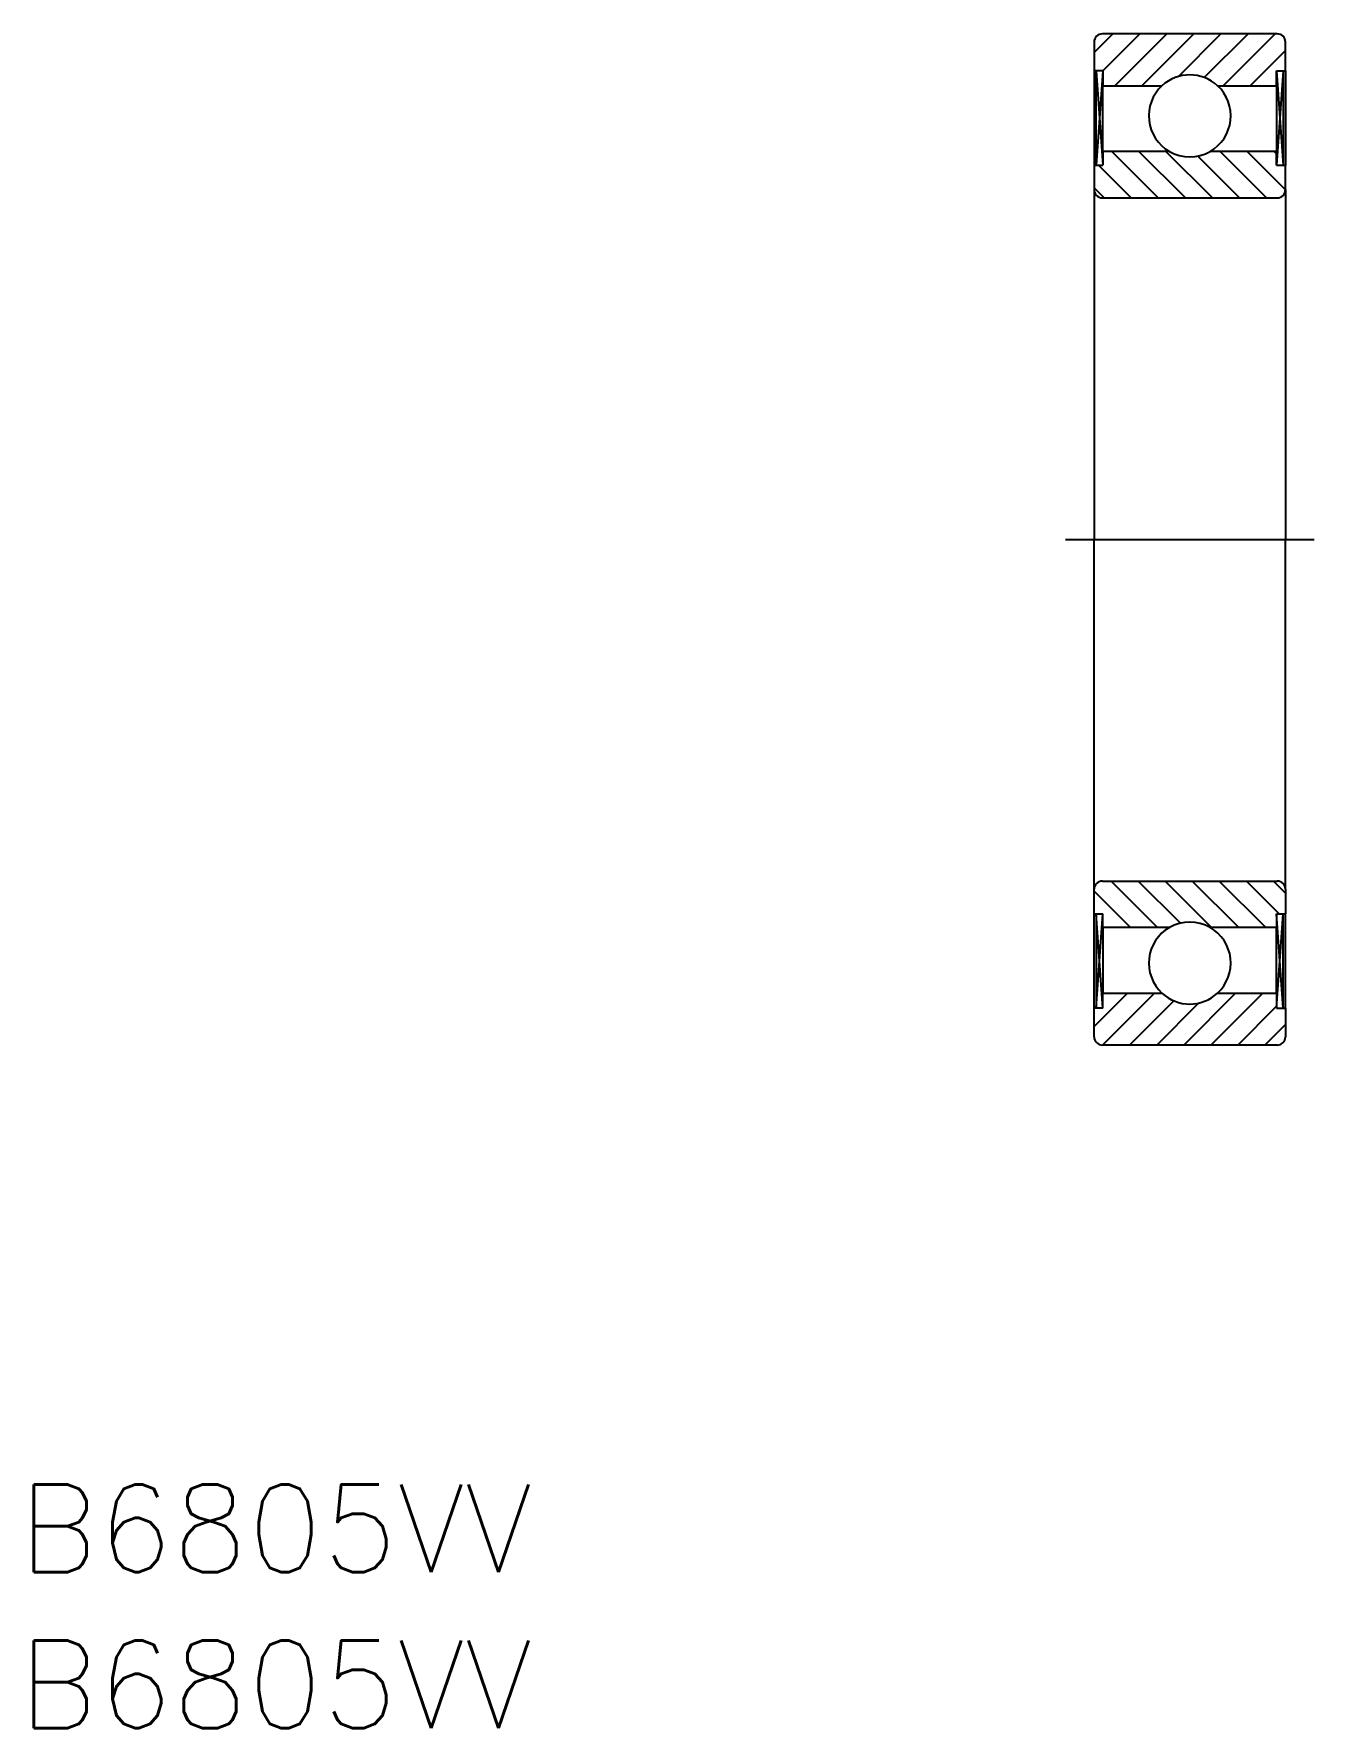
# Model space of a CAD drawing. Extents: x 116.1 to 162.9, y 62.9 to 124.9.
import ezdxf

# ---------------------------------------------------------------- set-up
doc = ezdxf.new("R2010")
doc.units = 0
doc.linetypes.add('CENTER', pattern=[17.5, 13, -1.5, 1.5, -1.5])
doc.layers.get('0').update_dxf_attribs({"linetype": 'CONTINUOUS'})
doc.layers.add('CENTER', color=1, linetype='CENTER')
doc.styles.get("Standard").update_dxf_attribs({"font": 'txt.shx', "bigfont": '@extfont2.shx'})

msp = doc.modelspace()

# ---------------------------------------------------------------- linework, layer by layer
at = {"color": 3, "linetype": 'CONTINUOUS'}
for p, q in [((154.887, 124.22), (155.568, 124.901)), ((155.208, 123.551), (156.558, 124.901)), ((155.648, 123.001), (157.548, 124.901)), ((156.638, 123.001), (158.538, 124.901)), ((157.958, 123.332), (159.528, 124.901)), ((158.919, 123.302), (160.518, 124.901)), ((159.608, 123.001), (161.508, 124.901)), ((160.597, 123.001), (161.887, 124.29)), ((154.967, 123.551), (155.209, 120.101)), ((155.209, 123.551), (154.967, 120.101)), ((161.565, 123.551), (161.806, 120.101)), ((161.806, 123.551), (161.565, 120.101)), ((157.236, 118.901), (155.536, 120.601)), ((158.226, 118.901), (156.526, 120.601)), ((159.216, 118.901), (157.516, 120.601)), ((160.206, 118.901), (158.676, 120.431)), ((161.196, 118.901), (159.496, 120.601)), ((161.887, 119.2), (160.486, 120.601)), ((161.565, 120.512), (161.476, 120.601)), ((156.246, 118.901), (155.046, 120.101)), ((155.256, 118.901), (154.887, 119.27)), ((157.208, 92.201), (155.508, 93.901)), ((158.043, 92.356), (156.497, 93.901)), ((159.187, 92.201), (157.487, 93.901)), ((160.177, 92.201), (158.477, 93.901)), ((161.167, 92.201), (159.467, 93.901)), ((161.657, 92.701), (160.457, 93.901)), ((161.887, 93.461), (161.447, 93.901)), ((156.218, 92.201), (154.887, 93.532)), ((154.967, 89.251), (155.209, 92.701)), ((155.209, 89.251), (154.967, 92.701)), ((161.565, 89.251), (161.806, 92.701)), ((161.806, 89.251), (161.565, 92.701)), ((155.228, 92.201), (155.209, 92.22)), ((154.887, 88.582), (156.106, 89.801)), ((155.196, 87.901), (157.096, 89.801)), ((156.186, 87.901), (157.804, 89.519)), ((157.176, 87.901), (158.711, 89.437)), ((158.166, 87.901), (160.066, 89.801)), ((159.156, 87.901), (161.056, 89.801)), ((160.146, 87.901), (161.565, 89.32)), ((161.136, 87.901), (161.887, 88.652))]:
    msp.add_line(p, q, dxfattribs=at)
at = {"color": 7, "linetype": 'CONTINUOUS'}
for p, q in [((161.587, 124.901), (155.187, 124.901)), ((154.887, 124.601), (154.887, 123.551)), ((161.887, 123.551), (161.887, 124.601)), ((155.209, 123.551), (154.887, 123.551)), ((154.887, 123.551), (154.887, 120.101)), ((154.967, 120.101), (154.967, 123.551)), ((155.209, 123.551), (155.209, 123.001)), ((161.565, 123.001), (161.565, 123.551)), ((161.565, 123.551), (161.887, 123.551)), ((161.806, 123.551), (161.806, 120.101)), ((161.887, 123.551), (161.887, 120.101)), ((155.209, 123.001), (157.367, 123.001)), ((155.209, 120.601), (155.209, 123.001)), ((159.407, 123.001), (161.565, 123.001)), ((161.565, 123.001), (161.565, 120.601)), ((157.639, 120.601), (155.209, 120.601)), ((155.209, 120.601), (155.209, 120.101)), ((161.565, 120.601), (159.135, 120.601)), ((161.565, 120.101), (161.565, 120.601)), ((154.887, 120.101), (154.887, 119.201)), ((154.887, 120.101), (155.209, 120.101)), ((161.565, 120.101), (161.887, 120.101)), ((161.887, 119.201), (161.887, 120.101)), ((154.887, 119.201), (154.887, 106.401)), ((161.887, 119.201), (161.887, 106.401)), ((155.187, 118.901), (161.587, 118.901)), ((154.887, 93.601), (154.887, 106.401)), ((161.887, 93.601), (161.887, 106.401)), ((155.187, 93.901), (161.587, 93.901)), ((154.887, 92.701), (154.887, 93.601)), ((161.887, 93.601), (161.887, 92.701)), ((154.887, 89.251), (154.887, 92.701)), ((154.887, 92.701), (155.209, 92.701)), ((154.967, 92.701), (154.967, 89.251)), ((155.209, 92.201), (155.209, 92.701)), ((161.565, 92.701), (161.565, 92.201)), ((161.565, 92.701), (161.887, 92.701)), ((161.806, 89.251), (161.806, 92.701)), ((161.887, 89.251), (161.887, 92.701)), ((157.639, 92.201), (155.209, 92.201)), ((155.209, 92.201), (155.209, 89.801)), ((161.565, 92.201), (159.135, 92.201)), ((161.565, 89.801), (161.565, 92.201)), ((155.209, 89.801), (157.367, 89.801)), ((155.209, 89.251), (155.209, 89.801)), ((159.407, 89.801), (161.565, 89.801)), ((161.565, 89.801), (161.565, 89.251)), ((154.887, 88.201), (154.887, 89.251)), ((155.209, 89.251), (154.887, 89.251)), ((161.565, 89.251), (161.887, 89.251)), ((161.887, 89.251), (161.887, 88.201)), ((161.587, 87.901), (155.187, 87.901))]:
    msp.add_line(p, q, dxfattribs=at)
for centre, radius, start, end in [((155.187, 124.601), 0.3, 90, 180), ((161.587, 124.601), 0.3, 0, 90), ((158.387, 121.901), 1.5, 47.16657, 132.83343), ((158.387, 121.901), 1.5, 132.83343, 240.07357), ((158.387, 121.901), 1.5, 299.92643, 47.16657), ((158.387, 121.901), 1.5, 240.07357, 299.92643), ((155.187, 119.201), 0.3, 180, 270), ((161.587, 119.201), 0.3, 270, 0), ((155.187, 93.601), 0.3, 90, 180), ((161.587, 93.601), 0.3, 0, 90), ((158.387, 90.901), 1.5, 60.07357, 119.92643), ((158.387, 90.901), 1.5, 119.92643, 227.16657), ((158.387, 90.901), 1.5, 312.83343, 60.07357), ((158.387, 90.901), 1.5, 227.16657, 312.83343), ((155.187, 88.201), 0.3, 180, 270), ((161.587, 88.201), 0.3, 270, 0)]:
    msp.add_arc(centre, radius, start, end, dxfattribs=at)
at = {"layer": 'CENTER', "color": 1, "linetype": 'CENTER'}
msp.add_line((153.837, 106.401), (162.937, 106.401), dxfattribs=at)

# ---------------------------------------------------------------- texts
at = {"color": 7, "linetype": 'CONTINUOUS'}
for p in [(115.539, 68.615), (115.539, 62.905)]:
    msp.add_text('B6805VV', height=3.2, dxfattribs=at).set_placement(p)

doc.saveas('drawing.dxf')
